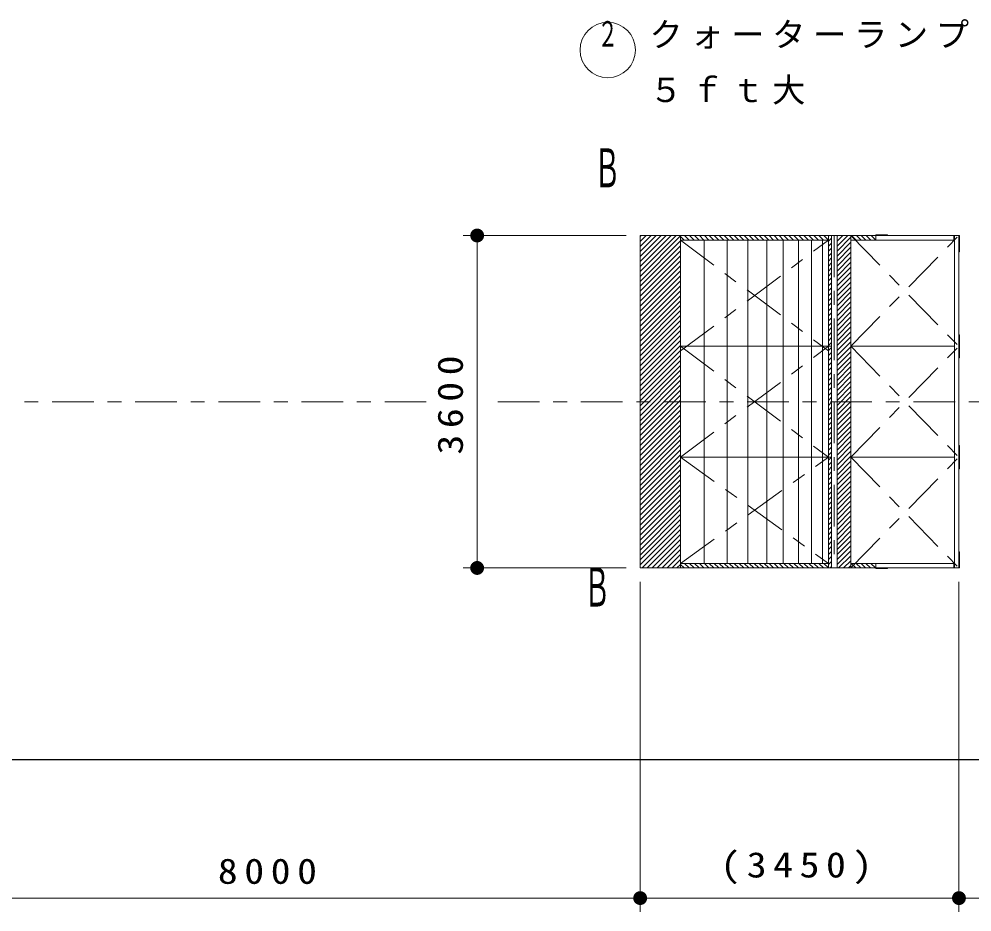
# Model space of a CAD drawing. Units: millimetres on the paper, scale 1:150. Extents: x -385 to 0, y -3 to 267.
# Drawn here: x -212.1 to -143.3, y 123.3 to 187.8 of the extents above; entities that cross this region are included whole.
import ezdxf
from ezdxf.enums import TextEntityAlignment as Align

# ---------------------------------------------------------------- set-up
doc = ezdxf.new("R2010")
doc.units = ezdxf.units.MM
doc.linetypes.add('USER2', pattern=[6, 3, -1, 1, -1])
doc.layers.add('1_150', color=7, linetype='Continuous', lineweight=13)
doc.styles.add('ＭＳ ゴシック', font='')
doc.styles.get('ＭＳ ゴシック').set_extended_font_data('MS Gothic')

# ---------------------------------------------------------------- blocks, each defined once
blk = doc.blocks.new('filled_dot')
at = {"color": 0, "linetype": 'Continuous', "lineweight": -2, "const_width": 1.25}
blk.add_lwpolyline([(-0.625, 0, 1), (0.625, 0, 1)], format="xyb", close=True, dxfattribs=at)

msp = doc.modelspace()

# ---------------------------------------------------------------- linework, layer by layer
at = {"layer": '1_150'}
for p, q in [((-168.244, 172.144), (-180.01, 172.144)), ((-179.01, 148.144), (-179.01, 172.144)), ((-167.244, 169.554), (-164.654, 172.144)), ((-167.244, 169.913), (-165.013, 172.144)), ((-167.244, 170.272), (-165.372, 172.144)), ((-167.244, 170.631), (-165.732, 172.144)), ((-167.244, 170.99), (-166.091, 172.144)), ((-167.244, 171.35), (-166.45, 172.144)), ((-167.244, 171.709), (-166.809, 172.144)), ((-167.244, 172.068), (-167.168, 172.144)), ((-167.244, 148.144), (-167.244, 172.144)), ((-167.244, 172.144), (-144.236, 172.144)), ((-167.244, 169.194), (-164.329, 172.11)), ((-164.329, 148.144), (-164.329, 172.144)), ((-164.076, 171.81), (-164.329, 172.063)), ((-163.717, 171.81), (-164.05, 172.144)), ((-163.357, 171.81), (-163.691, 172.144)), ((-162.998, 171.81), (-163.332, 172.144)), ((-162.639, 171.81), (-162.972, 172.144)), ((-162.28, 171.81), (-162.613, 172.144)), ((-161.921, 171.81), (-162.254, 172.144)), ((-161.561, 171.81), (-161.895, 172.144)), ((-161.202, 171.81), (-161.535, 172.144)), ((-160.843, 171.81), (-161.176, 172.144)), ((-160.484, 171.81), (-160.817, 172.144)), ((-160.125, 171.81), (-160.458, 172.144)), ((-159.765, 171.81), (-160.099, 172.144)), ((-159.406, 171.81), (-159.739, 172.144)), ((-159.047, 171.81), (-159.38, 172.144)), ((-158.688, 171.81), (-159.021, 172.144)), ((-158.328, 171.81), (-158.662, 172.144)), ((-157.969, 171.81), (-158.303, 172.144)), ((-157.61, 171.81), (-157.943, 172.144)), ((-157.251, 171.81), (-157.584, 172.144)), ((-156.892, 171.81), (-157.225, 172.144)), ((-156.532, 171.81), (-156.866, 172.144)), ((-156.173, 171.81), (-156.507, 172.144)), ((-155.814, 171.81), (-156.147, 172.144)), ((-155.455, 171.81), (-155.788, 172.144)), ((-155.096, 171.81), (-155.429, 172.144)), ((-154.736, 171.81), (-155.07, 172.144)), ((-154.377, 171.81), (-154.71, 172.144)), ((-154.018, 171.81), (-154.351, 172.144)), ((-153.66, 171.812), (-153.992, 172.144)), ((-153.66, 172.095), (-153.612, 172.144)), ((-153.66, 172.144), (-153.66, 148.144)), ((-153.438, 172.144), (-153.66, 172.144)), ((-153.66, 171.736), (-153.438, 171.958)), ((-153.438, 148.144), (-153.438, 172.144)), ((-153.438, 172.144), (-153.438, 148.144)), ((-153.035, 171.377), (-152.268, 172.144)), ((-153.035, 171.736), (-152.627, 172.144)), ((-153.035, 172.095), (-152.986, 172.144)), ((-153.035, 172.144), (-153.035, 148.144)), ((-153.035, 171.017), (-152.035, 172.017)), ((-152.035, 172.144), (-152.035, 148.144)), ((-151.658, 171.81), (-151.991, 172.144)), ((-151.304, 171.81), (-151.638, 172.144)), ((-150.951, 171.81), (-151.284, 172.144)), ((-150.597, 171.81), (-150.93, 172.144)), ((-150.244, 171.81), (-150.577, 172.144)), ((-150.236, 172.184), (-149.403, 172.184)), ((-150.236, 172.144), (-150.236, 172.184)), ((-149.403, 172.144), (-150.236, 172.144)), ((-150.236, 172.144), (-144.57, 172.144)), ((-150.236, 171.81), (-150.236, 172.144)), ((-149.403, 172.184), (-149.403, 172.144)), ((-144.61, 171.81), (-144.61, 172.144)), ((-144.57, 172.144), (-144.57, 148.144)), ((-144.236, 172.144), (-144.57, 172.144)), ((-144.236, 148.144), (-144.236, 172.144)), ((-144.236, 172.144), (-144.236, 161.179)), ((-144.236, 170.977), (-144.236, 172.144)), ((-144.236, 172.144), (-144.196, 172.144)), ((-144.236, 172.144), (-144.236, 148.144)), ((-144.196, 172.144), (-144.196, 170.977)), ((-167.244, 168.835), (-164.329, 171.75)), ((-167.244, 168.476), (-164.329, 171.391)), ((-164.329, 171.81), (-153.66, 171.81)), ((-162.627, 148.477), (-162.627, 171.81)), ((-160.958, 148.477), (-160.958, 171.81)), ((-159.464, 148.477), (-159.464, 171.81)), ((-158.111, 148.477), (-158.111, 171.81)), ((-156.929, 148.477), (-156.929, 171.81)), ((-155.829, 148.477), (-155.829, 171.81)), ((-154.875, 148.477), (-154.875, 171.81)), ((-154.076, 148.477), (-154.076, 171.81)), ((-153.66, 171.377), (-153.438, 171.599)), ((-153.035, 170.658), (-152.035, 171.658)), ((-153.035, 170.299), (-152.035, 171.299)), ((-152.011, 171.81), (-152.035, 171.834)), ((-144.57, 171.81), (-152.035, 171.81)), ((-167.244, 168.117), (-164.329, 171.032)), ((-167.244, 167.758), (-164.329, 170.673)), ((-153.66, 171.017), (-153.438, 171.24)), ((-153.66, 170.658), (-153.438, 170.88)), ((-153.035, 169.94), (-152.035, 170.94)), ((-153.035, 169.581), (-152.035, 170.581)), ((-144.196, 170.977), (-144.236, 170.977)), ((-167.244, 167.398), (-164.329, 170.314)), ((-167.244, 167.039), (-164.329, 169.954)), ((-153.66, 170.299), (-153.438, 170.521)), ((-153.66, 169.94), (-153.438, 170.162)), ((-153.035, 169.221), (-152.035, 170.221)), ((-167.244, 166.68), (-164.329, 169.595)), ((-167.244, 166.321), (-164.329, 169.236)), ((-153.66, 169.581), (-153.438, 169.803)), ((-153.66, 169.221), (-153.438, 169.443)), ((-153.035, 168.862), (-152.035, 169.862)), ((-153.035, 168.503), (-152.035, 169.503)), ((-167.244, 165.962), (-164.329, 168.877)), ((-167.244, 165.602), (-164.329, 168.518)), ((-153.66, 168.862), (-153.438, 169.084)), ((-153.66, 168.503), (-153.438, 168.725)), ((-153.035, 168.144), (-152.035, 169.144)), ((-153.035, 167.785), (-152.035, 168.785)), ((-167.244, 165.243), (-164.329, 168.158)), ((-153.66, 168.144), (-153.438, 168.366)), ((-153.66, 167.785), (-153.438, 168.007)), ((-153.035, 167.425), (-152.035, 168.425)), ((-153.035, 167.066), (-152.035, 168.066)), ((-167.244, 164.884), (-164.329, 167.799)), ((-167.244, 164.525), (-164.329, 167.44)), ((-153.66, 167.425), (-153.438, 167.647)), ((-153.66, 167.066), (-153.438, 167.288)), ((-153.035, 166.707), (-152.035, 167.707)), ((-153.035, 166.348), (-152.035, 167.348)), ((-167.244, 164.165), (-164.329, 167.081)), ((-167.244, 163.806), (-164.329, 166.722)), ((-153.66, 166.707), (-153.438, 166.929)), ((-153.66, 166.348), (-153.438, 166.57)), ((-153.035, 165.989), (-152.035, 166.989)), ((-153.035, 165.629), (-152.035, 166.629)), ((-167.244, 163.447), (-164.329, 166.362)), ((-167.244, 163.088), (-164.329, 166.003)), ((-153.66, 165.989), (-153.438, 166.211)), ((-153.66, 165.629), (-153.438, 165.851)), ((-153.035, 165.27), (-152.035, 166.27)), ((-153.035, 164.911), (-152.035, 165.911)), ((-167.244, 162.729), (-164.329, 165.644)), ((-167.244, 162.369), (-164.329, 165.285)), ((-153.66, 165.27), (-153.438, 165.492)), ((-153.66, 164.911), (-153.438, 165.133)), ((-153.035, 164.552), (-152.035, 165.552)), ((-153.035, 164.193), (-152.035, 165.193)), ((-167.244, 162.01), (-164.329, 164.925)), ((-167.244, 161.651), (-164.329, 164.566)), ((-167.244, 160.31), (-167.244, 164.448)), ((-153.66, 164.552), (-153.438, 164.774)), ((-153.66, 164.193), (-153.438, 164.415)), ((-153.035, 163.833), (-152.035, 164.833)), ((-153.035, 163.474), (-152.035, 164.474)), ((-144.236, 164.977), (-144.236, 163.31)), ((-144.196, 164.977), (-144.236, 164.977)), ((-144.196, 163.31), (-144.196, 164.977)), ((-167.244, 161.292), (-164.329, 164.207)), ((-167.244, 160.933), (-164.329, 163.848)), ((-164.329, 164.144), (-153.438, 164.144)), ((-153.66, 163.833), (-153.438, 164.055)), ((-153.66, 163.474), (-153.438, 163.696)), ((-153.035, 163.115), (-152.035, 164.115)), ((-153.035, 162.756), (-152.035, 163.756)), ((-144.57, 164.144), (-152.035, 164.144)), ((-167.244, 160.573), (-164.329, 163.489)), ((-167.244, 160.214), (-164.329, 163.129)), ((-153.66, 163.115), (-153.438, 163.337)), ((-153.035, 162.396), (-152.035, 163.396)), ((-153.035, 162.037), (-152.035, 163.037)), ((-144.236, 163.31), (-144.196, 163.31)), ((-167.244, 159.855), (-164.329, 162.77)), ((-167.244, 159.496), (-164.329, 162.411)), ((-153.66, 162.756), (-153.438, 162.978)), ((-153.66, 162.396), (-153.438, 162.618)), ((-153.035, 161.678), (-152.035, 162.678)), ((-153.035, 161.319), (-152.035, 162.319)), ((-167.244, 159.137), (-164.329, 162.052)), ((-167.244, 158.777), (-164.329, 161.693)), ((-153.66, 162.037), (-153.438, 162.259)), ((-153.66, 161.678), (-153.438, 161.9)), ((-153.035, 160.96), (-152.035, 161.96)), ((-167.244, 158.418), (-164.329, 161.333)), ((-167.244, 158.059), (-164.329, 160.974)), ((-153.66, 161.319), (-153.438, 161.541)), ((-153.66, 160.96), (-153.438, 161.182)), ((-153.035, 160.6), (-152.035, 161.6)), ((-153.035, 160.241), (-152.035, 161.241)), ((-167.244, 157.7), (-164.329, 160.615)), ((-167.244, 157.34), (-164.329, 160.256)), ((-153.66, 160.6), (-153.438, 160.822)), ((-153.66, 160.241), (-153.438, 160.463)), ((-153.035, 159.882), (-152.035, 160.882)), ((-153.035, 159.523), (-152.035, 160.523)), ((-167.244, 156.981), (-164.329, 159.897)), ((-153.66, 159.882), (-153.438, 160.104)), ((-153.66, 159.523), (-153.438, 159.745)), ((-153.035, 159.164), (-152.035, 160.164)), ((-153.035, 158.804), (-152.035, 159.804)), ((-167.244, 156.622), (-164.329, 159.537)), ((-167.244, 156.263), (-164.329, 159.178)), ((-153.66, 159.164), (-153.438, 159.386)), ((-153.66, 158.804), (-153.438, 159.026)), ((-153.035, 158.445), (-152.035, 159.445)), ((-153.035, 158.086), (-152.035, 159.086)), ((-167.244, 155.904), (-164.329, 158.819)), ((-167.244, 155.544), (-164.329, 158.46)), ((-153.66, 158.445), (-153.438, 158.667)), ((-153.66, 158.086), (-153.438, 158.308)), ((-153.035, 157.727), (-152.035, 158.727)), ((-153.035, 157.368), (-152.035, 158.368)), ((-167.244, 155.185), (-164.329, 158.1)), ((-167.244, 154.826), (-164.329, 157.741)), ((-153.66, 157.727), (-153.438, 157.949)), ((-153.66, 157.368), (-153.438, 157.59)), ((-153.035, 157.008), (-152.035, 158.008)), ((-153.035, 156.649), (-152.035, 157.649)), ((-167.244, 154.467), (-164.329, 157.382)), ((-167.244, 154.108), (-164.329, 157.023)), ((-153.66, 157.008), (-153.438, 157.23)), ((-153.66, 156.649), (-153.438, 156.871)), ((-153.035, 156.29), (-152.035, 157.29)), ((-153.035, 155.931), (-152.035, 156.931)), ((-144.236, 156.977), (-144.236, 155.31)), ((-144.196, 156.977), (-144.236, 156.977)), ((-144.196, 155.31), (-144.196, 156.977)), ((-167.244, 153.748), (-164.329, 156.664)), ((-167.244, 153.389), (-164.329, 156.304)), ((-164.329, 156.144), (-153.438, 156.144)), ((-153.66, 156.29), (-153.438, 156.512)), ((-153.66, 155.931), (-153.438, 156.153)), ((-153.035, 155.571), (-152.035, 156.571)), ((-153.035, 155.212), (-152.035, 156.212)), ((-144.57, 156.144), (-152.035, 156.144)), ((-167.244, 153.03), (-164.329, 155.945)), ((-167.244, 152.671), (-164.329, 155.586)), ((-153.66, 155.571), (-153.438, 155.793)), ((-153.66, 155.212), (-153.438, 155.434)), ((-153.035, 154.853), (-152.035, 155.853)), ((-153.035, 154.494), (-152.035, 155.494)), ((-167.244, 152.312), (-164.329, 155.227)), ((-167.244, 151.952), (-164.329, 154.868)), ((-153.66, 154.853), (-153.438, 155.075)), ((-153.035, 154.135), (-152.035, 155.135)), ((-153.035, 153.775), (-152.035, 154.775)), ((-144.236, 155.31), (-144.196, 155.31)), ((-167.244, 151.593), (-164.329, 154.508)), ((-167.244, 151.234), (-164.329, 154.149)), ((-153.66, 154.494), (-153.438, 154.716)), ((-153.66, 154.135), (-153.438, 154.357)), ((-153.035, 153.416), (-152.035, 154.416)), ((-153.035, 153.057), (-152.035, 154.057)), ((-167.244, 150.875), (-164.329, 153.79)), ((-167.244, 150.515), (-164.329, 153.431)), ((-153.66, 153.775), (-153.438, 153.997)), ((-153.66, 153.416), (-153.438, 153.638)), ((-153.035, 152.698), (-152.035, 153.698)), ((-167.244, 150.156), (-164.329, 153.072)), ((-167.244, 149.797), (-164.329, 152.712)), ((-153.66, 153.057), (-153.438, 153.279)), ((-153.66, 152.698), (-153.438, 152.92)), ((-153.035, 152.339), (-152.035, 153.339)), ((-153.035, 151.979), (-152.035, 152.979)), ((-167.244, 149.438), (-164.329, 152.353)), ((-167.244, 149.079), (-164.329, 151.994)), ((-153.66, 152.339), (-153.438, 152.561)), ((-153.66, 151.979), (-153.438, 152.201)), ((-153.035, 151.62), (-152.035, 152.62)), ((-153.035, 151.261), (-152.035, 152.261)), ((-167.244, 148.719), (-164.329, 151.635)), ((-153.66, 151.62), (-153.438, 151.842)), ((-153.66, 151.261), (-153.438, 151.483)), ((-153.035, 150.902), (-152.035, 151.902)), ((-153.035, 150.543), (-152.035, 151.543)), ((-167.244, 148.36), (-164.329, 151.275)), ((-167.101, 148.144), (-164.329, 150.916)), ((-153.66, 150.902), (-153.438, 151.124)), ((-153.66, 150.543), (-153.438, 150.765)), ((-153.035, 150.183), (-152.035, 151.183)), ((-153.035, 149.824), (-152.035, 150.824)), ((-166.742, 148.144), (-164.329, 150.557)), ((-166.383, 148.144), (-164.329, 150.198)), ((-153.66, 150.183), (-153.438, 150.405)), ((-153.66, 149.824), (-153.438, 150.046)), ((-153.035, 149.465), (-152.035, 150.465)), ((-153.035, 149.106), (-152.035, 150.106)), ((-166.024, 148.144), (-164.329, 149.839)), ((-165.664, 148.144), (-164.329, 149.479)), ((-153.66, 149.465), (-153.438, 149.687)), ((-153.66, 149.106), (-153.438, 149.328)), ((-153.035, 148.746), (-152.035, 149.746)), ((-153.035, 148.387), (-152.035, 149.387)), ((-144.236, 149.31), (-144.236, 148.144)), ((-144.196, 149.31), (-144.236, 149.31)), ((-144.196, 148.144), (-144.196, 149.31)), ((-165.305, 148.144), (-164.329, 149.12)), ((-164.946, 148.144), (-164.329, 148.761)), ((-153.66, 148.746), (-153.438, 148.968)), ((-153.66, 148.387), (-153.438, 148.609)), ((-152.919, 148.144), (-152.035, 149.028)), ((-152.56, 148.144), (-152.035, 148.669)), ((-168.244, 148.144), (-180.01, 148.144)), ((-167.244, 148.144), (-144.236, 148.144)), ((-164.587, 148.144), (-164.329, 148.402)), ((-164.329, 148.477), (-153.66, 148.477)), ((-164.076, 148.144), (-164.329, 148.396)), ((-163.717, 148.144), (-164.05, 148.477)), ((-163.357, 148.144), (-163.691, 148.477)), ((-162.998, 148.144), (-163.332, 148.477)), ((-162.639, 148.144), (-162.972, 148.477)), ((-162.28, 148.144), (-162.613, 148.477)), ((-161.921, 148.144), (-162.254, 148.477)), ((-161.561, 148.144), (-161.895, 148.477)), ((-161.202, 148.144), (-161.535, 148.477)), ((-160.843, 148.144), (-161.176, 148.477)), ((-160.484, 148.144), (-160.817, 148.477)), ((-160.125, 148.144), (-160.458, 148.477)), ((-159.765, 148.144), (-160.099, 148.477)), ((-159.406, 148.144), (-159.739, 148.477)), ((-159.047, 148.144), (-159.38, 148.477)), ((-158.688, 148.144), (-159.021, 148.477)), ((-158.328, 148.144), (-158.662, 148.477)), ((-157.969, 148.144), (-158.303, 148.477)), ((-157.61, 148.144), (-157.943, 148.477)), ((-157.251, 148.144), (-157.584, 148.477)), ((-156.892, 148.144), (-157.225, 148.477)), ((-156.532, 148.144), (-156.866, 148.477)), ((-156.173, 148.144), (-156.507, 148.477)), ((-155.814, 148.144), (-156.147, 148.477)), ((-155.455, 148.144), (-155.788, 148.477)), ((-155.096, 148.144), (-155.429, 148.477)), ((-154.736, 148.144), (-155.07, 148.477)), ((-154.377, 148.144), (-154.71, 148.477)), ((-154.018, 148.144), (-154.351, 148.477)), ((-153.66, 148.145), (-153.992, 148.477)), ((-153.66, 148.144), (-153.438, 148.144)), ((-153.544, 148.144), (-153.438, 148.25)), ((-152.201, 148.144), (-152.035, 148.31)), ((-144.57, 148.477), (-152.035, 148.477)), ((-152.033, 148.144), (-152.035, 148.146)), ((-151.679, 148.144), (-152.013, 148.477)), ((-151.326, 148.144), (-151.659, 148.477)), ((-150.972, 148.144), (-151.305, 148.477)), ((-150.619, 148.144), (-150.952, 148.477)), ((-150.265, 148.144), (-150.598, 148.477)), ((-150.236, 148.469), (-150.245, 148.477)), ((-150.236, 148.477), (-150.236, 148.144)), ((-149.403, 148.144), (-150.236, 148.144)), ((-150.236, 148.144), (-150.236, 148.104)), ((-150.236, 148.144), (-144.57, 148.144)), ((-150.236, 148.104), (-149.403, 148.104)), ((-149.403, 148.104), (-149.403, 148.144)), ((-144.61, 148.477), (-144.61, 148.144)), ((-144.57, 148.144), (-144.236, 148.144)), ((-144.236, 148.144), (-144.196, 148.144)), ((-167.244, 147.144), (-167.244, 123.31)), ((-144.236, 147.144), (-144.236, 123.31)), ((-144.236, 146.31), (-144.236, 137.789)), ((-144.236, 146.31), (-144.236, 137.789)), ((-167.244, 124.31), (-220.577, 124.31)), ((-144.236, 124.31), (-167.244, 124.31)), ((-134.236, 124.31), (-144.236, 124.31))]:
    msp.add_line(p, q, dxfattribs=at)
at = {"layer": '1_150', "linetype": 'USER2'}
for p, q in [((-153.236, 172.144), (-153.236, 148.144)), ((-152.035, 172.144), (-144.236, 164.144)), ((-152.035, 164.144), (-144.236, 172.144)), ((-164.329, 163.81), (-153.66, 171.81)), ((-164.329, 171.81), (-153.66, 163.81)), ((-164.329, 156.144), (-153.66, 164.144)), ((-164.329, 164.144), (-153.66, 156.144)), ((-152.035, 164.144), (-144.236, 156.144)), ((-152.035, 156.144), (-144.236, 164.144)), ((-275.682, 160.144), (-182.66, 160.144)), ((-177.517, 160.144), (-140.711, 160.144)), ((-164.329, 156.144), (-153.66, 148.477)), ((-164.329, 148.477), (-153.66, 156.144)), ((-152.035, 156.144), (-144.236, 148.144)), ((-152.035, 148.144), (-144.236, 156.144))]:
    msp.add_line(p, q, dxfattribs=at)
at = {"layer": '1_150', "lineweight": 25}
msp.add_line((-354.236, 134.31), (-87.57, 134.31), dxfattribs=at)
at = {"layer": '1_150'}
msp.add_circle((-169.584, 185.536), 2, dxfattribs=at)

# ---------------------------------------------------------------- block references
at = {"layer": '1_150', "xscale": 0.4, "yscale": 0.4}
for p, rotation in [((-179.01, 172.144), 270), ((-179.01, 148.144), 90), ((-167.244, 124.31), 180), ((-144.236, 124.31), 180)]:
    msp.add_blockref('filled_dot', p, dxfattribs=dict(at, rotation=rotation))
for p in [(-167.244, 124.31), (-144.236, 124.31)]:
    msp.add_blockref('filled_dot', p, dxfattribs=at)

# ---------------------------------------------------------------- texts
at = {"layer": '1_150', "style": 'ＭＳ ゴシック', "width": 0.6}
msp.add_text('２', height=1.833, dxfattribs=at).set_placement((-169.584, 187.62), align=Align.TOP_CENTER)
at = {"layer": '1_150', "style": 'ＭＳ ゴシック', "width": 0.5}
for p in [(-170.571, 178.435), (-171.309, 148.172)]:
    msp.add_text('Ｂ', height=2.815, dxfattribs=at).set_placement(p, align=Align.TOP_LEFT)
at = {"layer": '1_150', "style": 'ＭＳ ゴシック'}
for s, insert, char_height, attachment_point in [('\\T1.23;\u3000\u3000クォーターランプ', (-172.484, 187.536), 1.76, 1), ('\\T1.23;\u3000\u3000５ｆｔ大', (-172.484, 183.536), 1.76, 1), ('\\T1.33;\\W1.15;(3450)', (-155.74, 125.31), 1.833, 8), ('\\T1.33;\\W1.15;8000', (-193.911, 125.31), 1.833, 8)]:
    msp.add_mtext(s, dxfattribs=dict(at, insert=insert, char_height=char_height, attachment_point=attachment_point))
at = {"layer": '1_150', "insert": (-180.01, 160.144), "char_height": 1.833, "attachment_point": 8, "rotation": 90, "style": 'ＭＳ ゴシック'}
msp.add_mtext('\\T1.33;\\W1.15;3600', dxfattribs=at)

doc.saveas('drawing.dxf')
